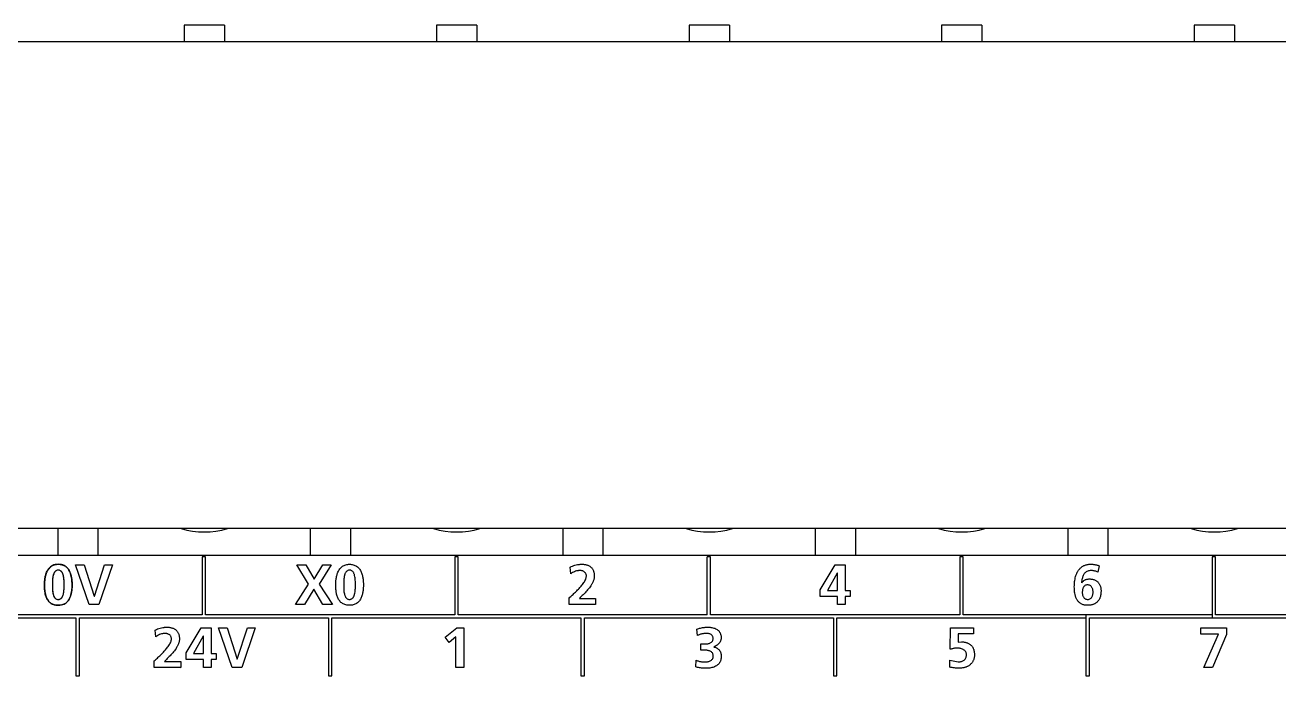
# Model space of a CAD drawing. Header units: millimetres. Extents: x -11 to 5160, y -11 to 2043.
# Drawn here: x 4499.3 to 4518.32, y 1676.2 to 1686.08 of the extents above; entities that cross this region are included whole.
import ezdxf

# ---------------------------------------------------------------- set-up
doc = ezdxf.new("R2010")
doc.units = ezdxf.units.MM

msp = doc.modelspace()

# ---------------------------------------------------------------- linework, layer by layer
at = {"color": 7, "linetype": 'Continuous'}
for p, q in [((4501.716, 1686.08), (4501.716, 1685.829)), ((4502.329, 1686.08), (4501.716, 1686.08)), ((4502.329, 1686.08), (4502.329, 1685.829)), ((4505.546, 1686.08), (4505.546, 1685.829)), ((4506.159, 1686.08), (4505.546, 1686.08)), ((4506.159, 1686.08), (4506.159, 1685.829)), ((4509.376, 1686.08), (4509.376, 1685.829)), ((4509.989, 1686.08), (4509.376, 1686.08)), ((4509.989, 1686.08), (4509.989, 1685.829)), ((4513.206, 1686.08), (4513.206, 1685.829)), ((4513.819, 1686.08), (4513.206, 1686.08)), ((4513.819, 1686.08), (4513.819, 1685.829)), ((4517.036, 1686.08), (4517.036, 1685.829)), ((4517.649, 1686.08), (4517.036, 1686.08)), ((4517.649, 1686.08), (4517.649, 1685.829)), ((4467.407, 1685.829), (4542.298, 1685.829)), ((4541.292, 1678.44), (4486.281, 1678.44)), ((4499.801, 1678.44), (4499.801, 1678.038)), ((4500.414, 1678.038), (4500.414, 1678.44)), ((4503.631, 1678.44), (4503.631, 1678.038)), ((4504.244, 1678.038), (4504.244, 1678.44)), ((4507.461, 1678.44), (4507.461, 1678.038)), ((4508.074, 1678.038), (4508.074, 1678.44)), ((4511.291, 1678.44), (4511.291, 1678.038)), ((4511.904, 1678.038), (4511.904, 1678.44)), ((4515.121, 1678.44), (4515.121, 1678.038)), ((4515.734, 1678.038), (4515.734, 1678.44)), ((4486.08, 1678.038), (4541.494, 1678.038)), ((4499.653, 1677.817), (4499.707, 1677.871)), ((4500.07, 1677.887), (4500.2, 1677.887)), ((4500.277, 1677.285), (4500.07, 1677.887)), ((4500.2, 1677.887), (4500.354, 1677.414)), ((4500.356, 1677.414), (4500.509, 1677.887)), ((4500.629, 1677.887), (4500.426, 1677.285)), ((4500.509, 1677.887), (4500.629, 1677.887)), ((4502.043, 1678.013), (4501.993, 1678.013)), ((4501.993, 1678.013), (4501.993, 1677.133)), ((4502.043, 1677.133), (4502.043, 1678.013)), ((4503.605, 1677.598), (4503.425, 1677.887)), ((4503.425, 1677.887), (4503.565, 1677.887)), ((4503.565, 1677.887), (4503.691, 1677.673)), ((4503.691, 1677.673), (4503.82, 1677.887)), ((4503.949, 1677.887), (4503.768, 1677.598)), ((4503.82, 1677.887), (4503.949, 1677.887)), ((4505.873, 1678.013), (4505.822, 1678.013)), ((4505.822, 1678.013), (4505.822, 1677.133)), ((4505.873, 1677.133), (4505.873, 1678.013)), ((4507.581, 1677.755), (4507.572, 1677.855)), ((4509.702, 1678.013), (4509.652, 1678.013)), ((4509.652, 1677.133), (4509.652, 1678.013)), ((4509.702, 1677.133), (4509.702, 1678.013)), ((4511.366, 1677.508), (4511.591, 1677.887)), ((4511.591, 1677.887), (4511.742, 1677.887)), ((4511.742, 1677.887), (4511.742, 1677.5)), ((4513.532, 1678.013), (4513.482, 1678.013)), ((4513.482, 1678.013), (4513.482, 1677.133)), ((4513.532, 1677.133), (4513.532, 1678.013)), ((4515.595, 1677.876), (4515.579, 1677.779)), ((4517.362, 1678.013), (4517.312, 1678.013)), ((4517.312, 1678.013), (4517.312, 1677.083)), ((4517.362, 1677.133), (4517.362, 1678.013)), ((4511.624, 1677.761), (4511.475, 1677.5)), ((4511.626, 1677.761), (4511.624, 1677.761)), ((4511.626, 1677.5), (4511.626, 1677.761)), ((4503.407, 1677.285), (4503.605, 1677.598)), ((4503.684, 1677.52), (4503.543, 1677.285)), ((4503.823, 1677.285), (4503.684, 1677.52)), ((4503.768, 1677.598), (4503.966, 1677.285)), ((4511.366, 1677.41), (4511.366, 1677.508)), ((4511.475, 1677.5), (4511.626, 1677.5)), ((4511.742, 1677.5), (4511.818, 1677.5)), ((4511.818, 1677.5), (4511.818, 1677.41)), ((4500.426, 1677.285), (4500.277, 1677.285)), ((4500.354, 1677.414), (4500.356, 1677.414)), ((4503.543, 1677.285), (4503.407, 1677.285)), ((4503.966, 1677.285), (4503.823, 1677.285)), ((4507.558, 1677.285), (4507.558, 1677.386)), ((4507.958, 1677.285), (4507.558, 1677.285)), ((4507.712, 1677.38), (4507.958, 1677.38)), ((4507.958, 1677.38), (4507.958, 1677.285)), ((4511.626, 1677.41), (4511.366, 1677.41)), ((4511.626, 1677.285), (4511.626, 1677.41)), ((4511.742, 1677.285), (4511.626, 1677.285)), ((4511.818, 1677.41), (4511.742, 1677.41)), ((4511.742, 1677.41), (4511.742, 1677.285)), ((4496.348, 1677.083), (4500.077, 1677.083)), ((4501.993, 1677.133), (4498.213, 1677.133)), ((4500.077, 1677.083), (4500.077, 1676.203)), ((4500.128, 1676.203), (4500.128, 1677.083)), ((4500.128, 1677.083), (4503.907, 1677.083)), ((4505.822, 1677.133), (4502.043, 1677.133)), ((4503.907, 1677.083), (4503.907, 1676.203)), ((4503.958, 1677.083), (4507.737, 1677.083)), ((4503.958, 1676.203), (4503.958, 1677.083)), ((4509.652, 1677.133), (4505.873, 1677.133)), ((4507.737, 1677.083), (4507.737, 1676.203)), ((4507.788, 1676.203), (4507.788, 1677.083)), ((4507.788, 1677.083), (4511.567, 1677.083)), ((4513.482, 1677.133), (4509.702, 1677.133)), ((4511.567, 1677.083), (4511.567, 1676.203)), ((4511.618, 1676.203), (4511.618, 1677.083)), ((4511.618, 1677.083), (4515.397, 1677.083)), ((4517.312, 1677.133), (4513.532, 1677.133)), ((4515.397, 1677.133), (4515.397, 1676.203)), ((4515.448, 1676.203), (4515.448, 1677.083)), ((4515.448, 1677.083), (4519.227, 1677.083)), ((4521.142, 1677.133), (4517.362, 1677.133)), ((4501.288, 1676.799), (4501.279, 1676.9)), ((4501.749, 1676.553), (4501.975, 1676.932)), ((4501.975, 1676.932), (4502.125, 1676.932)), ((4502.125, 1676.932), (4502.125, 1676.545)), ((4502.239, 1676.932), (4502.368, 1676.932)), ((4502.446, 1676.33), (4502.239, 1676.932)), ((4502.368, 1676.932), (4502.523, 1676.459)), ((4502.524, 1676.459), (4502.677, 1676.932)), ((4502.797, 1676.932), (4502.594, 1676.33)), ((4502.677, 1676.932), (4502.797, 1676.932)), ((4505.676, 1676.791), (4505.852, 1676.932)), ((4505.852, 1676.932), (4505.959, 1676.932)), ((4505.959, 1676.932), (4505.959, 1676.33)), ((4509.502, 1676.816), (4509.496, 1676.913)), ((4513.338, 1676.609), (4513.344, 1676.932)), ((4513.344, 1676.932), (4513.69, 1676.932)), ((4513.69, 1676.932), (4513.69, 1676.843)), ((4517.141, 1676.932), (4517.529, 1676.932)), ((4517.141, 1676.838), (4517.141, 1676.932)), ((4517.529, 1676.932), (4517.529, 1676.832)), ((4502.007, 1676.806), (4501.858, 1676.545)), ((4502.009, 1676.806), (4502.007, 1676.806)), ((4502.009, 1676.545), (4502.009, 1676.806)), ((4505.736, 1676.712), (4505.676, 1676.791)), ((4505.838, 1676.795), (4505.736, 1676.712)), ((4505.838, 1676.33), (4505.838, 1676.795)), ((4513.458, 1676.843), (4513.456, 1676.714)), ((4513.456, 1676.714), (4513.511, 1676.72)), ((4513.69, 1676.843), (4513.458, 1676.843)), ((4517.407, 1676.838), (4517.141, 1676.838)), ((4517.184, 1676.33), (4517.407, 1676.838)), ((4517.529, 1676.832), (4517.315, 1676.33)), ((4501.749, 1676.455), (4501.749, 1676.553)), ((4501.858, 1676.545), (4502.009, 1676.545)), ((4502.125, 1676.545), (4502.201, 1676.545)), ((4502.201, 1676.545), (4502.201, 1676.455)), ((4509.553, 1676.594), (4509.553, 1676.689)), ((4509.553, 1676.689), (4509.608, 1676.689)), ((4509.611, 1676.594), (4509.553, 1676.594)), ((4501.265, 1676.33), (4501.265, 1676.431)), ((4501.665, 1676.33), (4501.265, 1676.33)), ((4501.419, 1676.425), (4501.665, 1676.425)), ((4501.656, 1676.33), (4501.665, 1676.339)), ((4501.665, 1676.425), (4501.665, 1676.33)), ((4502.009, 1676.455), (4501.749, 1676.455)), ((4502.009, 1676.33), (4502.009, 1676.455)), ((4502.125, 1676.33), (4502.009, 1676.33)), ((4502.201, 1676.455), (4502.125, 1676.455)), ((4502.125, 1676.455), (4502.125, 1676.33)), ((4502.594, 1676.33), (4502.446, 1676.33)), ((4502.523, 1676.459), (4502.524, 1676.459)), ((4505.959, 1676.33), (4505.838, 1676.33)), ((4509.477, 1676.34), (4509.483, 1676.442)), ((4513.33, 1676.337), (4513.332, 1676.445)), ((4513.332, 1676.445), (4513.456, 1676.415)), ((4517.315, 1676.33), (4517.184, 1676.33)), ((4500.077, 1676.203), (4500.128, 1676.203)), ((4503.907, 1676.203), (4503.958, 1676.203)), ((4507.737, 1676.203), (4507.788, 1676.203)), ((4511.567, 1676.203), (4511.618, 1676.203)), ((4515.397, 1676.203), (4515.448, 1676.203))]:
    msp.add_line(p, q, dxfattribs=at)
for points in [[(4499.598, 1677.585, -0.010966), (4499.599, 1677.613, -0.010506), (4499.601, 1677.641, -0.011944), (4499.604, 1677.669, -0.013796), (4499.608, 1677.697, -0.015836), (4499.614, 1677.725, -0.018691), (4499.622, 1677.752, -0.022171), (4499.632, 1677.778, -0.026651), (4499.645, 1677.804, -0.031861), (4499.661, 1677.827, -0.037152), (4499.679, 1677.849, -0.041883), (4499.701, 1677.867, -0.04313), (4499.725, 1677.881, -0.041295), (4499.752, 1677.891, -0.037371), (4499.78, 1677.896, -0.030621), (4499.808, 1677.898, -0.029999), (4499.836, 1677.896, -0.034995), (4499.864, 1677.891, -0.039636), (4499.891, 1677.881, -0.043167), (4499.916, 1677.868, -0.042634), (4499.938, 1677.85, -0.038547), (4499.957, 1677.829, -0.033452), (4499.972, 1677.805, -0.027826), (4499.985, 1677.78, -0.02304), (4499.995, 1677.754, -0.019121), (4500.003, 1677.726, -0.015897), (4500.009, 1677.699, -0.01355), (4500.013, 1677.671, -0.011605), (4500.016, 1677.643, -0.010035), (4500.017, 1677.614, -0.009036), (4500.018, 1677.586, -0.009085), (4500.017, 1677.558, -0.010356), (4500.016, 1677.529, -0.011859), (4500.013, 1677.501, -0.013719), (4500.009, 1677.473, -0.016099), (4500.003, 1677.446, -0.019308), (4499.995, 1677.418, -0.023182), (4499.985, 1677.392, -0.027977), (4499.972, 1677.367, -0.032961), (4499.957, 1677.343, -0.038497), (4499.938, 1677.322, -0.042582), (4499.916, 1677.305, -0.042885), (4499.891, 1677.291, -0.039733), (4499.864, 1677.282, -0.035168), (4499.837, 1677.276, -0.028862), (4499.808, 1677.275, -0.028098), (4499.78, 1677.276, -0.033588), (4499.752, 1677.281, -0.038618), (4499.725, 1677.29, -0.043413), (4499.7, 1677.303, -0.043406), (4499.678, 1677.32, -0.040306), (4499.659, 1677.341, -0.03529), (4499.643, 1677.364, -0.029266), (4499.63, 1677.39, -0.024131), (4499.62, 1677.416, -0.019708), (4499.612, 1677.443, -0.016172), (4499.607, 1677.471, -0.013609), (4499.603, 1677.499, -0.011249), (4499.6, 1677.527, -0.008907), (4499.599, 1677.556, -0.009374)], [(4504.017, 1677.585, -0.010938), (4504.017, 1677.613, -0.010476), (4504.019, 1677.641, -0.011919), (4504.022, 1677.669, -0.013776), (4504.027, 1677.697, -0.01582), (4504.033, 1677.725, -0.018681), (4504.041, 1677.752, -0.02217), (4504.051, 1677.778, -0.026662), (4504.063, 1677.804, -0.031887), (4504.079, 1677.827, -0.037193), (4504.098, 1677.849, -0.041936), (4504.119, 1677.867, -0.043178), (4504.144, 1677.881, -0.041325), (4504.17, 1677.891, -0.03738), (4504.198, 1677.896, -0.030592), (4504.226, 1677.898, -0.029973), (4504.255, 1677.896, -0.034953), (4504.282, 1677.891, -0.039611), (4504.309, 1677.881, -0.043166), (4504.334, 1677.868, -0.042658), (4504.356, 1677.85, -0.03858), (4504.375, 1677.829, -0.033486), (4504.391, 1677.805, -0.027851), (4504.403, 1677.78, -0.023054), (4504.413, 1677.754, -0.019126), (4504.421, 1677.726, -0.015894), (4504.427, 1677.699, -0.013537), (4504.431, 1677.671, -0.011587), (4504.434, 1677.643, -0.010009), (4504.436, 1677.614, -0.009), (4504.436, 1677.586, -0.009048), (4504.436, 1677.558, -0.010329), (4504.434, 1677.529, -0.011839), (4504.431, 1677.501, -0.013707), (4504.427, 1677.473, -0.016095), (4504.421, 1677.446, -0.019313), (4504.413, 1677.418, -0.023196), (4504.403, 1677.392, -0.028002), (4504.391, 1677.367, -0.032984), (4504.375, 1677.343, -0.03853), (4504.356, 1677.322, -0.042606), (4504.334, 1677.305, -0.042886), (4504.309, 1677.291, -0.03971), (4504.283, 1677.282, -0.035128), (4504.255, 1677.276, -0.02884), (4504.227, 1677.275, -0.028069), (4504.198, 1677.276, -0.033587), (4504.17, 1677.281, -0.038635), (4504.144, 1677.29, -0.043451), (4504.119, 1677.303, -0.043453), (4504.096, 1677.32, -0.040356), (4504.077, 1677.341, -0.035327), (4504.061, 1677.364, -0.029287), (4504.048, 1677.39, -0.024138), (4504.038, 1677.416, -0.019705), (4504.031, 1677.443, -0.016161), (4504.025, 1677.471, -0.013592), (4504.021, 1677.499, -0.011225), (4504.019, 1677.527, -0.008871), (4504.017, 1677.556, -0.009343)], [(4499.897, 1677.585), (4499.897, 1677.602), (4499.897, 1677.62), (4499.896, 1677.638), (4499.896, 1677.655), (4499.894, 1677.673), (4499.892, 1677.69), (4499.89, 1677.708), (4499.886, 1677.725, 0.019549), (4499.881, 1677.742, 0.025881), (4499.875, 1677.758, 0.036265), (4499.867, 1677.774, 0.049734), (4499.856, 1677.788, 0.065169), (4499.842, 1677.799, 0.071141), (4499.826, 1677.806, 0.062178), (4499.809, 1677.808, 0.060823), (4499.792, 1677.806, 0.072599), (4499.776, 1677.8, 0.067171), (4499.762, 1677.79, 0.052782), (4499.75, 1677.776, 0.037865), (4499.742, 1677.761, 0.026871), (4499.736, 1677.744, 0.020219), (4499.731, 1677.727), (4499.727, 1677.71), (4499.724, 1677.693), (4499.722, 1677.675), (4499.721, 1677.658), (4499.72, 1677.641), (4499.72, 1677.623), (4499.719, 1677.606), (4499.719, 1677.588), (4499.719, 1677.57), (4499.719, 1677.553), (4499.72, 1677.535), (4499.721, 1677.518), (4499.722, 1677.5), (4499.724, 1677.483), (4499.726, 1677.466), (4499.729, 1677.448, 0.019352), (4499.734, 1677.431, 0.025812), (4499.74, 1677.415, 0.036278), (4499.748, 1677.399, 0.049841), (4499.759, 1677.385, 0.065914), (4499.772, 1677.374, 0.072214), (4499.788, 1677.367, 0.061876), (4499.806, 1677.364, 0.058267), (4499.823, 1677.366, 0.071798), (4499.84, 1677.372, 0.066205), (4499.854, 1677.382, 0.053502), (4499.865, 1677.396, 0.039144), (4499.874, 1677.411, 0.028005), (4499.881, 1677.427, 0.021088), (4499.886, 1677.444), (4499.889, 1677.461), (4499.892, 1677.479), (4499.894, 1677.496), (4499.896, 1677.514), (4499.896, 1677.531), (4499.897, 1677.549), (4499.897, 1677.566)], [(4504.315, 1677.585), (4504.315, 1677.602), (4504.315, 1677.62), (4504.315, 1677.638), (4504.314, 1677.655), (4504.312, 1677.673), (4504.311, 1677.69), (4504.308, 1677.708), (4504.304, 1677.725, 0.019545), (4504.3, 1677.742, 0.025877), (4504.293, 1677.758, 0.036258), (4504.285, 1677.774, 0.049726), (4504.274, 1677.788, 0.065169), (4504.261, 1677.799, 0.071119), (4504.245, 1677.806, 0.06224), (4504.227, 1677.808, 0.060985), (4504.21, 1677.806, 0.072695), (4504.194, 1677.8, 0.067272), (4504.18, 1677.79, 0.052763), (4504.169, 1677.776, 0.037807), (4504.16, 1677.761, 0.026809), (4504.154, 1677.744, 0.020168), (4504.149, 1677.727), (4504.146, 1677.71), (4504.143, 1677.693), (4504.141, 1677.675), (4504.139, 1677.658), (4504.139, 1677.64), (4504.138, 1677.623), (4504.138, 1677.605), (4504.138, 1677.587), (4504.138, 1677.57), (4504.138, 1677.552), (4504.138, 1677.535), (4504.139, 1677.517), (4504.14, 1677.5), (4504.142, 1677.482), (4504.145, 1677.465), (4504.148, 1677.447, 0.019668), (4504.153, 1677.43, 0.026206), (4504.159, 1677.414, 0.036915), (4504.167, 1677.398, 0.050793), (4504.178, 1677.385, 0.066403), (4504.191, 1677.374, 0.072558), (4504.207, 1677.367, 0.061008), (4504.225, 1677.364, 0.058614), (4504.242, 1677.366, 0.068245), (4504.258, 1677.372, 0.066181), (4504.272, 1677.382, 0.053651), (4504.284, 1677.396, 0.039318), (4504.293, 1677.411, 0.028139), (4504.299, 1677.427, 0.021179), (4504.304, 1677.444), (4504.308, 1677.461), (4504.311, 1677.479), (4504.313, 1677.496), (4504.314, 1677.514), (4504.315, 1677.531), (4504.315, 1677.549), (4504.315, 1677.566)]]:
    msp.add_lwpolyline(points, format="xyb", close=True, dxfattribs=at)
for points in [[(4507.572, 1677.855, -0.012789), (4507.59, 1677.863), (4507.608, 1677.871), (4507.627, 1677.878), (4507.646, 1677.883), (4507.666, 1677.888), (4507.685, 1677.892), (4507.705, 1677.895, -0.012962), (4507.725, 1677.897, -0.013397), (4507.745, 1677.898, -0.014856), (4507.765, 1677.898, -0.017206), (4507.785, 1677.896, -0.019794), (4507.805, 1677.893, -0.022301), (4507.824, 1677.888, -0.026003), (4507.843, 1677.882, -0.029449), (4507.861, 1677.873, -0.032781), (4507.878, 1677.862, -0.035234), (4507.893, 1677.85, -0.035283), (4507.906, 1677.835, -0.034952), (4507.917, 1677.818, -0.032658), (4507.926, 1677.8, -0.029467), (4507.932, 1677.781, -0.025171), (4507.936, 1677.762, -0.021557), (4507.939, 1677.742, -0.022156), (4507.939, 1677.722, -0.02283), (4507.938, 1677.702, -0.023846), (4507.935, 1677.682, -0.022392), (4507.931, 1677.663, -0.019217), (4507.924, 1677.644, -0.016815), (4507.916, 1677.625, -0.014772), (4507.908, 1677.607, -0.012902), (4507.898, 1677.59), (4507.887, 1677.573), (4507.876, 1677.556), (4507.864, 1677.54), (4507.851, 1677.525), (4507.838, 1677.509), (4507.825, 1677.494), (4507.812, 1677.48), (4507.798, 1677.465), (4507.784, 1677.451), (4507.77, 1677.436), (4507.756, 1677.422), (4507.741, 1677.408), (4507.727, 1677.394), (4507.713, 1677.38)], [(4515.333, 1677.615, -0.029752), (4515.344, 1677.63, -0.03511), (4515.358, 1677.644, -0.039688), (4515.374, 1677.656, -0.040526), (4515.391, 1677.665, -0.038503), (4515.41, 1677.671, -0.032949), (4515.429, 1677.674, -0.026654), (4515.449, 1677.675, -0.020607), (4515.469, 1677.674, -0.021992), (4515.488, 1677.672, -0.025039), (4515.507, 1677.668, -0.028316), (4515.526, 1677.662, -0.03113), (4515.544, 1677.653, -0.033485), (4515.56, 1677.643, -0.034114), (4515.575, 1677.63, -0.033928), (4515.588, 1677.615, -0.032247), (4515.599, 1677.599, -0.029716), (4515.608, 1677.581, -0.026882), (4515.615, 1677.563, -0.024367), (4515.62, 1677.544, -0.021568), (4515.623, 1677.524, -0.018675), (4515.625, 1677.505, -0.014908), (4515.625, 1677.485, -0.014364), (4515.624, 1677.466, -0.014759), (4515.622, 1677.446, -0.016885), (4515.619, 1677.427, -0.019364), (4515.615, 1677.408, -0.021814), (4515.608, 1677.389, -0.02437), (4515.601, 1677.371, -0.027116), (4515.591, 1677.354, -0.029192), (4515.579, 1677.338, -0.030814), (4515.566, 1677.324, -0.031182), (4515.551, 1677.311, -0.030185), (4515.535, 1677.3, -0.028575), (4515.517, 1677.292, -0.02594), (4515.499, 1677.285, -0.023245), (4515.48, 1677.28, -0.020355), (4515.46, 1677.277, -0.018137), (4515.441, 1677.275, -0.016222), (4515.421, 1677.275, -0.017616), (4515.402, 1677.276, -0.020679), (4515.382, 1677.278, -0.023644), (4515.363, 1677.282, -0.026587), (4515.344, 1677.288, -0.029259), (4515.326, 1677.296, -0.030679), (4515.31, 1677.306, -0.031363), (4515.294, 1677.319, -0.030178), (4515.281, 1677.333, -0.027997), (4515.268, 1677.348, -0.025046), (4515.258, 1677.365, -0.022086), (4515.249, 1677.382, -0.019098), (4515.242, 1677.401, -0.016585), (4515.236, 1677.419, -0.014237), (4515.231, 1677.438), (4515.228, 1677.458), (4515.225, 1677.477), (4515.223, 1677.496), (4515.221, 1677.516), (4515.221, 1677.536), (4515.22, 1677.555), (4515.221, 1677.575), (4515.221, 1677.594), (4515.223, 1677.614), (4515.225, 1677.634), (4515.227, 1677.653), (4515.231, 1677.673), (4515.235, 1677.692), (4515.239, 1677.711), (4515.245, 1677.729, -0.013593), (4515.252, 1677.748, -0.015072), (4515.26, 1677.766, -0.016753), (4515.269, 1677.783, -0.018466), (4515.279, 1677.8, -0.020274), (4515.29, 1677.816, -0.022132), (4515.303, 1677.831, -0.023359), (4515.317, 1677.845, -0.024718), (4515.332, 1677.857, -0.024821), (4515.348, 1677.868, -0.024598), (4515.366, 1677.877, -0.02392), (4515.384, 1677.884, -0.022349), (4515.403, 1677.89, -0.02094), (4515.422, 1677.894, -0.018756), (4515.441, 1677.897, -0.016511), (4515.461, 1677.898, -0.01392), (4515.48, 1677.898), (4515.5, 1677.897, -0.013175), (4515.52, 1677.894, -0.013344), (4515.539, 1677.891, -0.013371), (4515.558, 1677.887, -0.013138), (4515.577, 1677.882), (4515.595, 1677.876)], [(4507.558, 1677.386), (4507.57, 1677.397), (4507.581, 1677.408), (4507.593, 1677.419), (4507.605, 1677.43), (4507.617, 1677.441), (4507.629, 1677.452), (4507.64, 1677.463), (4507.652, 1677.474), (4507.664, 1677.485), (4507.675, 1677.497), (4507.686, 1677.508), (4507.697, 1677.52), (4507.708, 1677.532), (4507.719, 1677.544), (4507.73, 1677.556), (4507.74, 1677.568), (4507.75, 1677.581), (4507.76, 1677.593), (4507.77, 1677.606), (4507.779, 1677.62), (4507.788, 1677.633), (4507.796, 1677.647), (4507.803, 1677.662), (4507.809, 1677.676, 0.023651), (4507.814, 1677.692, 0.031224), (4507.817, 1677.708, 0.040655), (4507.819, 1677.724, 0.049099), (4507.817, 1677.74, 0.056031), (4507.811, 1677.755, 0.057803), (4507.803, 1677.769, 0.053499), (4507.792, 1677.78, 0.046228), (4507.778, 1677.789, 0.03928), (4507.764, 1677.796, 0.033923), (4507.748, 1677.8, 0.030983), (4507.732, 1677.802, 0.027149), (4507.716, 1677.803, 0.022196), (4507.7, 1677.802, 0.020441), (4507.684, 1677.799), (4507.668, 1677.796), (4507.653, 1677.791), (4507.638, 1677.785), (4507.623, 1677.778), (4507.609, 1677.771), (4507.595, 1677.763), (4507.581, 1677.755)], [(4501.279, 1676.9, -0.012788), (4501.297, 1676.908), (4501.315, 1676.916), (4501.334, 1676.923), (4501.353, 1676.928), (4501.372, 1676.933), (4501.392, 1676.937), (4501.412, 1676.94, -0.01296), (4501.432, 1676.942, -0.013392), (4501.452, 1676.943, -0.014854), (4501.472, 1676.942, -0.017206), (4501.492, 1676.941, -0.019793), (4501.511, 1676.938, -0.022301), (4501.531, 1676.933, -0.026002), (4501.549, 1676.927, -0.029448), (4501.568, 1676.918, -0.032781), (4501.584, 1676.907, -0.035234), (4501.6, 1676.894, -0.035282), (4501.613, 1676.88, -0.034954), (4501.624, 1676.863, -0.03266), (4501.632, 1676.845, -0.029468), (4501.639, 1676.826, -0.025173), (4501.643, 1676.807, -0.021559), (4501.645, 1676.787, -0.022156), (4501.646, 1676.767, -0.02283), (4501.645, 1676.747, -0.023845), (4501.642, 1676.727, -0.022392), (4501.637, 1676.708, -0.019217), (4501.631, 1676.689, -0.016814), (4501.623, 1676.67, -0.014772), (4501.614, 1676.652, -0.012902), (4501.604, 1676.635), (4501.594, 1676.618), (4501.582, 1676.601), (4501.57, 1676.585), (4501.558, 1676.57), (4501.545, 1676.554), (4501.532, 1676.539), (4501.518, 1676.525), (4501.505, 1676.51), (4501.491, 1676.496), (4501.477, 1676.481), (4501.462, 1676.467), (4501.448, 1676.453), (4501.434, 1676.439), (4501.42, 1676.425)], [(4509.496, 1676.913), (4509.509, 1676.918), (4509.523, 1676.922), (4509.537, 1676.926), (4509.551, 1676.93), (4509.565, 1676.933), (4509.579, 1676.936), (4509.593, 1676.938), (4509.608, 1676.94), (4509.622, 1676.941), (4509.637, 1676.942), (4509.651, 1676.943), (4509.666, 1676.943), (4509.68, 1676.942), (4509.695, 1676.941), (4509.709, 1676.94), (4509.723, 1676.937), (4509.738, 1676.934), (4509.751, 1676.93), (4509.765, 1676.926), (4509.779, 1676.92), (4509.791, 1676.913), (4509.804, 1676.906, -0.024704), (4509.815, 1676.897, -0.026637), (4509.826, 1676.887, -0.0285), (4509.835, 1676.876, -0.028859), (4509.843, 1676.864, -0.028852), (4509.85, 1676.851, -0.027338), (4509.855, 1676.838), (4509.859, 1676.824), (4509.861, 1676.81), (4509.862, 1676.795), (4509.862, 1676.781), (4509.861, 1676.767), (4509.859, 1676.752, -0.026422), (4509.855, 1676.738, -0.028318), (4509.849, 1676.725, -0.029226), (4509.843, 1676.712, -0.029016), (4509.834, 1676.7, -0.027435), (4509.825, 1676.689, -0.024887), (4509.814, 1676.68), (4509.802, 1676.671), (4509.79, 1676.663), (4509.777, 1676.656), (4509.764, 1676.65), (4509.751, 1676.644)], [(4501.265, 1676.431), (4501.276, 1676.442), (4501.288, 1676.453), (4501.3, 1676.464), (4501.312, 1676.475), (4501.324, 1676.486), (4501.335, 1676.497), (4501.347, 1676.508), (4501.359, 1676.519), (4501.37, 1676.53), (4501.382, 1676.542), (4501.393, 1676.553), (4501.404, 1676.565), (4501.415, 1676.577), (4501.426, 1676.589), (4501.437, 1676.601), (4501.447, 1676.613), (4501.457, 1676.626), (4501.467, 1676.638), (4501.477, 1676.651), (4501.486, 1676.665), (4501.494, 1676.678), (4501.502, 1676.692), (4501.51, 1676.707), (4501.516, 1676.721, 0.023683), (4501.521, 1676.737, 0.031279), (4501.524, 1676.753, 0.040718), (4501.525, 1676.769, 0.049157), (4501.523, 1676.785, 0.056079), (4501.518, 1676.8, 0.05781), (4501.51, 1676.814, 0.05347), (4501.498, 1676.825, 0.046189), (4501.485, 1676.834, 0.040365), (4501.47, 1676.841, 0.03376), (4501.454, 1676.845, 0.030921), (4501.438, 1676.847, 0.026968), (4501.422, 1676.848, 0.022039), (4501.406, 1676.847, 0.020388), (4501.39, 1676.844, 0.018941), (4501.374, 1676.84), (4501.359, 1676.835), (4501.344, 1676.83), (4501.329, 1676.823), (4501.315, 1676.816), (4501.301, 1676.808), (4501.288, 1676.799)], [(4513.511, 1676.72, -0.017456), (4513.529, 1676.72, -0.017254), (4513.547, 1676.718, -0.018738), (4513.564, 1676.715, -0.020434), (4513.582, 1676.71, -0.02243), (4513.599, 1676.704, -0.024402), (4513.615, 1676.697, -0.026383), (4513.63, 1676.688, -0.028204), (4513.645, 1676.677, -0.028981), (4513.658, 1676.665, -0.029323), (4513.669, 1676.651, -0.028208), (4513.679, 1676.636, -0.026653), (4513.687, 1676.62, -0.024473), (4513.694, 1676.603, -0.021929), (4513.698, 1676.586, -0.019011), (4513.702, 1676.568, -0.017121), (4513.704, 1676.551, -0.01632), (4513.705, 1676.533), (4513.705, 1676.515, -0.01873), (4513.704, 1676.497, -0.021447), (4513.701, 1676.48, -0.02203), (4513.697, 1676.462, -0.022768), (4513.691, 1676.445, -0.023787), (4513.683, 1676.429, -0.02439), (4513.674, 1676.414, -0.024758), (4513.664, 1676.399, -0.02455), (4513.652, 1676.386, -0.023756), (4513.639, 1676.374, -0.023318), (4513.625, 1676.363, -0.022355), (4513.61, 1676.353, -0.020966), (4513.594, 1676.345, -0.019638), (4513.578, 1676.338, -0.018142), (4513.561, 1676.332, -0.016748), (4513.544, 1676.327), (4513.526, 1676.324), (4513.508, 1676.322), (4513.49, 1676.32), (4513.472, 1676.32), (4513.454, 1676.32), (4513.437, 1676.321), (4513.419, 1676.322), (4513.401, 1676.324), (4513.383, 1676.327), (4513.365, 1676.33), (4513.348, 1676.333), (4513.33, 1676.337)], [(4509.75, 1676.642, -0.026619), (4509.765, 1676.64, -0.026473), (4509.78, 1676.635, -0.029816), (4509.794, 1676.629, -0.031826), (4509.807, 1676.622, -0.032811), (4509.82, 1676.612, -0.032915), (4509.831, 1676.601, -0.031781), (4509.84, 1676.589, -0.029835), (4509.848, 1676.576, -0.027559), (4509.854, 1676.562, -0.025191), (4509.859, 1676.547, -0.022888), (4509.862, 1676.532), (4509.864, 1676.517), (4509.865, 1676.502), (4509.865, 1676.486), (4509.863, 1676.471), (4509.86, 1676.456, -0.022844), (4509.856, 1676.441, -0.024824), (4509.851, 1676.427, -0.026084), (4509.844, 1676.413, -0.026409), (4509.836, 1676.4, -0.026412), (4509.826, 1676.388, -0.025116), (4509.816, 1676.377, -0.023808), (4509.804, 1676.367, -0.021778), (4509.791, 1676.358), (4509.778, 1676.35), (4509.764, 1676.344), (4509.75, 1676.338), (4509.735, 1676.333), (4509.72, 1676.329), (4509.705, 1676.326), (4509.69, 1676.323), (4509.675, 1676.322), (4509.659, 1676.32), (4509.644, 1676.32), (4509.629, 1676.32), (4509.613, 1676.32), (4509.598, 1676.321), (4509.583, 1676.322), (4509.567, 1676.323), (4509.552, 1676.325), (4509.536, 1676.327), (4509.521, 1676.329), (4509.506, 1676.332), (4509.491, 1676.336), (4509.477, 1676.34)], [(4509.483, 1676.442), (4509.494, 1676.438), (4509.504, 1676.435), (4509.514, 1676.431), (4509.524, 1676.428), (4509.535, 1676.425), (4509.545, 1676.423), (4509.556, 1676.421), (4509.567, 1676.419), (4509.578, 1676.417), (4509.589, 1676.416), (4509.6, 1676.415), (4509.611, 1676.415), (4509.622, 1676.415), (4509.633, 1676.415), (4509.644, 1676.417), (4509.655, 1676.419), (4509.666, 1676.421), (4509.676, 1676.424), (4509.686, 1676.428), (4509.696, 1676.433), (4509.706, 1676.438), (4509.715, 1676.444), (4509.723, 1676.451), (4509.73, 1676.459), (4509.736, 1676.469, 0.042829), (4509.741, 1676.479, 0.044421), (4509.743, 1676.489), (4509.744, 1676.5), (4509.744, 1676.511), (4509.742, 1676.522), (4509.739, 1676.532), (4509.735, 1676.542), (4509.73, 1676.552), (4509.723, 1676.56), (4509.715, 1676.567), (4509.706, 1676.574), (4509.697, 1676.579), (4509.687, 1676.583), (4509.676, 1676.586), (4509.666, 1676.589), (4509.655, 1676.591), (4509.644, 1676.592), (4509.634, 1676.593), (4509.623, 1676.594), (4509.612, 1676.594)]]:
    msp.add_lwpolyline(points, format="xyb", dxfattribs=at)
for points in [[(4515.579, 1677.779), (4515.568, 1677.783), (4515.556, 1677.788), (4515.544, 1677.792), (4515.532, 1677.795), (4515.52, 1677.798), (4515.508, 1677.8), (4515.496, 1677.802), (4515.483, 1677.803), (4515.471, 1677.803), (4515.459, 1677.802), (4515.446, 1677.8), (4515.434, 1677.798), (4515.423, 1677.793), (4515.411, 1677.788), (4515.401, 1677.782), (4515.391, 1677.774), (4515.382, 1677.766), (4515.374, 1677.756), (4515.366, 1677.746), (4515.36, 1677.736), (4515.354, 1677.725), (4515.349, 1677.713), (4515.345, 1677.702), (4515.342, 1677.69), (4515.339, 1677.678), (4515.336, 1677.666), (4515.334, 1677.653), (4515.333, 1677.641), (4515.331, 1677.629), (4515.331, 1677.616)], [(4509.608, 1676.689), (4509.618, 1676.689), (4509.628, 1676.69), (4509.639, 1676.69), (4509.649, 1676.692), (4509.659, 1676.693), (4509.669, 1676.695), (4509.679, 1676.698), (4509.689, 1676.701), (4509.698, 1676.705), (4509.707, 1676.71), (4509.716, 1676.716), (4509.723, 1676.723), (4509.73, 1676.731), (4509.735, 1676.74), (4509.739, 1676.75), (4509.741, 1676.76), (4509.741, 1676.77), (4509.741, 1676.78), (4509.739, 1676.79), (4509.736, 1676.8), (4509.731, 1676.809), (4509.725, 1676.817), (4509.718, 1676.825), (4509.71, 1676.831), (4509.701, 1676.836), (4509.692, 1676.84), (4509.682, 1676.843), (4509.672, 1676.845), (4509.662, 1676.846), (4509.651, 1676.847), (4509.641, 1676.848), (4509.631, 1676.848), (4509.621, 1676.847), (4509.61, 1676.847), (4509.6, 1676.845), (4509.59, 1676.844), (4509.58, 1676.842), (4509.57, 1676.84), (4509.56, 1676.837), (4509.55, 1676.835), (4509.54, 1676.831), (4509.53, 1676.828), (4509.521, 1676.824), (4509.511, 1676.82), (4509.502, 1676.816)], [(4513.456, 1676.415), (4513.467, 1676.415), (4513.478, 1676.416), (4513.488, 1676.417), (4513.499, 1676.42), (4513.51, 1676.422), (4513.52, 1676.426), (4513.53, 1676.431), (4513.539, 1676.436), (4513.548, 1676.442), (4513.556, 1676.449), (4513.564, 1676.457), (4513.57, 1676.466), (4513.575, 1676.476), (4513.579, 1676.486), (4513.582, 1676.497), (4513.584, 1676.508), (4513.584, 1676.519), (4513.584, 1676.529), (4513.583, 1676.54), (4513.58, 1676.551), (4513.577, 1676.561), (4513.572, 1676.571), (4513.566, 1676.58), (4513.558, 1676.588), (4513.55, 1676.596), (4513.541, 1676.602), (4513.532, 1676.607), (4513.522, 1676.612), (4513.511, 1676.616), (4513.501, 1676.619), (4513.49, 1676.621), (4513.48, 1676.623), (4513.469, 1676.624), (4513.458, 1676.625), (4513.447, 1676.625), (4513.436, 1676.625), (4513.425, 1676.625), (4513.414, 1676.624), (4513.403, 1676.623), (4513.392, 1676.621), (4513.382, 1676.619), (4513.371, 1676.617), (4513.36, 1676.615), (4513.35, 1676.612), (4513.339, 1676.609)]]:
    msp.add_lwpolyline(points, dxfattribs=at)
msp.add_lwpolyline([(4515.341, 1677.471), (4515.341, 1677.461), (4515.342, 1677.451), (4515.344, 1677.441), (4515.346, 1677.431), (4515.349, 1677.421), (4515.353, 1677.411), (4515.357, 1677.402), (4515.363, 1677.393), (4515.37, 1677.386), (4515.377, 1677.379), (4515.386, 1677.373), (4515.396, 1677.369), (4515.405, 1677.366), (4515.416, 1677.365), (4515.426, 1677.364), (4515.436, 1677.365), (4515.446, 1677.367), (4515.456, 1677.371), (4515.465, 1677.376), (4515.473, 1677.383), (4515.48, 1677.39), (4515.486, 1677.398), (4515.491, 1677.407), (4515.495, 1677.417), (4515.498, 1677.426), (4515.501, 1677.436), (4515.502, 1677.447), (4515.504, 1677.457), (4515.504, 1677.467), (4515.504, 1677.477), (4515.504, 1677.488), (4515.503, 1677.498), (4515.501, 1677.508), (4515.499, 1677.518), (4515.496, 1677.528), (4515.492, 1677.537), (4515.487, 1677.547), (4515.482, 1677.555), (4515.476, 1677.563), (4515.468, 1677.57), (4515.46, 1677.576), (4515.45, 1677.58), (4515.44, 1677.583), (4515.43, 1677.585), (4515.42, 1677.585), (4515.41, 1677.585), (4515.4, 1677.582), (4515.39, 1677.579), (4515.381, 1677.574), (4515.373, 1677.567), (4515.366, 1677.56), (4515.36, 1677.551), (4515.355, 1677.542), (4515.351, 1677.533), (4515.348, 1677.523), (4515.345, 1677.513), (4515.343, 1677.503), (4515.342, 1677.492), (4515.341, 1677.482)], close=True, dxfattribs=at)
for centre, radius, start, end in [((4502.023, 1679.646), 1.257, 253.7398, 286.2602), ((4505.853, 1679.646), 1.257, 253.7398, 286.2602), ((4509.683, 1679.646), 1.257, 253.7398, 286.2602), ((4513.513, 1679.646), 1.257, 253.7398, 286.2602), ((4517.343, 1679.646), 1.257, 253.7398, 286.2602), ((4499.807, 1677.718), 0.182, 129.6596, 141.8093), ((4499.796, 1677.731), 0.166, 116.0102, 129.5039), ((4499.799, 1677.724), 0.174, 102.1951, 115.805), ((4499.807, 1677.683), 0.215, 89.7955, 101.9878), ((4499.809, 1677.674), 0.224, 77.8539, 90.4139), ((4499.818, 1677.718), 0.179, 63.9383, 77.7764), ((4499.824, 1677.731), 0.165, 49.6973, 63.6758), ((4499.813, 1677.719), 0.18, 36.9565, 49.5188), ((4500.2, 1677.591), 0.601, 171.98, 176.3033), ((4500.078, 1677.608), 0.479, 166.6623, 171.9878), ((4499.979, 1677.632), 0.376, 160.1502, 166.7073), ((4499.897, 1677.662), 0.289, 151.9919, 160.1892), ((4499.839, 1677.693), 0.224, 141.8516, 152.0144), ((4500.405, 1677.613), 0.685, 175.5127, 177.9812), ((4500.193, 1677.63), 0.473, 171.9228, 175.5462), ((4500.042, 1677.652), 0.32, 166.7615, 171.9872), ((4499.932, 1677.678), 0.207, 159.2423, 166.8719), ((4499.859, 1677.706), 0.129, 148.126, 159.4045), ((4499.819, 1677.731), 0.0817, 131.9273, 148.2721), ((4499.806, 1677.745), 0.0632, 111.096, 131.5126), ((4499.807, 1677.74), 0.0676, 89.5612, 110.2096), ((4499.808, 1677.739), 0.0691, 69.9978, 90.5683), ((4499.809, 1677.743), 0.0647, 49.0411, 69.2382), ((4499.797, 1677.731), 0.0821, 32.2009, 48.5893), ((4499.758, 1677.706), 0.128, 20.9371, 32.3329), ((4499.687, 1677.678), 0.204, 13.3549, 21.0948), ((4499.58, 1677.652), 0.315, 8.1523, 13.466), ((4499.43, 1677.63), 0.466, 4.5368, 8.2139), ((4499.232, 1677.614), 0.665, 2.0385, 4.5824), ((4499.78, 1677.694), 0.222, 26.5149, 36.9031), ((4499.719, 1677.664), 0.29, 18.3322, 26.5404), ((4499.63, 1677.634), 0.384, 11.9799, 18.3771), ((4499.517, 1677.61), 0.5, 7.0167, 12.0221), ((4499.383, 1677.593), 0.634, 3.0979, 7.0463), ((4500.254, 1677.586), 0.656, 176.1887, 180.1649), ((4500.379, 1677.582), 0.78, 179.7823, 182.6679), ((4500.288, 1677.576), 0.689, 182.536, 185.9805), ((4500.113, 1677.557), 0.513, 185.982, 190.7107), ((4499.991, 1677.534), 0.389, 190.6594, 196.8741), ((4500.76, 1677.601), 1.04, 177.9654, 179.5045), ((4502.398, 1677.588), 2.679, 179.5303, 180.0678), ((4502.542, 1677.58), 2.822, 179.901, 180.4007), ((4500.766, 1677.567), 1.047, 180.4129, 181.9148), ((4500.388, 1677.555), 0.668, 181.9047, 184.3933), ((4500.179, 1677.538), 0.459, 184.3584, 188.0345), ((4500.031, 1677.517), 0.31, 187.9697, 193.2907), ((4499.59, 1677.517), 0.305, 346.4521, 351.8554), ((4499.444, 1677.539), 0.452, 351.7932, 355.5233), ((4499.249, 1677.555), 0.648, 355.4768, 358.044), ((4498.792, 1677.599), 1.105, 0.563, 2.0118), ((4498.796, 1677.569), 1.101, 358.0741, 359.502), ((4498.407, 1677.592), 1.49, 359.7214, 0.6876), ((4498.377, 1677.577), 1.521, 359.3707, 0.2982), ((4499.639, 1677.536), 0.375, 341.1892, 347.6747), ((4499.53, 1677.56), 0.486, 347.6345, 352.7374), ((4499.407, 1677.576), 0.611, 352.7026, 356.7786), ((4499.25, 1677.585), 0.768, 359.9391, 3.1308), ((4499.27, 1677.584), 0.748, 356.7641, 0.0338), ((4499.896, 1677.505), 0.29, 196.8269, 205.0055), ((4499.833, 1677.475), 0.22, 204.9744, 215.5215), ((4499.798, 1677.451), 0.177, 215.5785, 228.5033), ((4499.788, 1677.44), 0.163, 228.7083, 243.1445), ((4499.795, 1677.456), 0.18, 243.4277, 257.6588), ((4499.925, 1677.492), 0.2, 193.1799, 200.9513), ((4499.855, 1677.465), 0.125, 200.7916, 212.2508), ((4499.817, 1677.44), 0.0806, 212.1271, 228.5826), ((4499.806, 1677.507), 0.232, 257.7633, 270.4171), ((4499.806, 1677.428), 0.0636, 229.0262, 249.3159), ((4499.807, 1677.434), 0.0693, 250.1627, 270.4672), ((4499.808, 1677.435), 0.0707, 269.4261, 289.6492), ((4499.808, 1677.504), 0.229, 269.7251, 281.8802), ((4499.809, 1677.43), 0.0651, 290.3851, 310.4618), ((4499.798, 1677.441), 0.0811, 310.9334, 327.4054), ((4499.818, 1677.455), 0.179, 282.0509, 295.7828), ((4499.762, 1677.465), 0.125, 327.2949, 338.8492), ((4499.693, 1677.492), 0.198, 338.6944, 346.5632), ((4499.823, 1677.442), 0.166, 296.0113, 309.8396), ((4499.814, 1677.453), 0.18, 310.0205, 322.526), ((4499.782, 1677.477), 0.22, 322.5812, 332.9837), ((4499.724, 1677.507), 0.285, 332.9621, 341.2327)]:
    msp.add_arc(centre, radius, start, end, dxfattribs=at)

doc.saveas('drawing.dxf')
